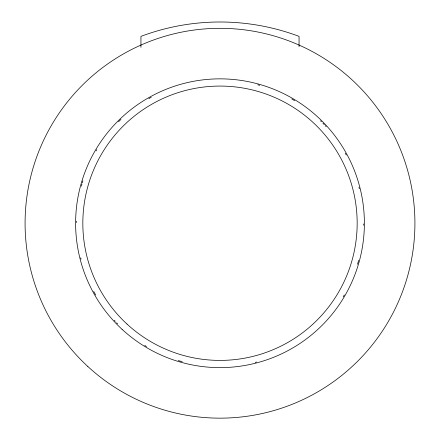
<?xml version="1.0" encoding="UTF-8"?>
<svg xmlns="http://www.w3.org/2000/svg" width="440" height="440" viewBox="0 0 440 440"><rect width="100%" height="100%" fill="white"/><g stroke="black" fill="none" stroke-linecap="round" stroke-linejoin="round"><path stroke-width="0.66" d="M299.057 46.64L299.057 36.371A224.593 224.593 0 0 0 140.943 36.371L140.943 47.328M363.5 223.911A143.506 143.506 0 0 1 363.49 225.269M358.617 260.381A143.506 143.506 0 0 1 357.506 264.291M344.278 294.987A143.506 143.506 0 0 1 343.25 296.742M256.487 362.027A143.506 143.506 0 0 1 255.178 362.362M182.204 361.675A143.506 143.506 0 0 1 178.294 360.547M146.498 346.489A143.506 143.506 0 0 1 144.755 345.433M117.574 323.752A143.506 143.506 0 0 1 116.633 322.779M115.225 321.299A143.506 143.506 0 0 1 114.301 320.298M95.722 294.987A143.506 143.506 0 0 1 93.737 291.44M81.043 259.072A143.506 143.506 0 0 1 80.707 257.757M76.5 222.563A143.506 143.506 0 0 1 76.511 221.21M81.384 186.098A143.506 143.506 0 0 1 81.922 184.14M82.302 182.837A143.506 143.506 0 0 1 82.891 180.884M96.063 150.898A143.506 143.506 0 0 1 96.751 149.732M118.525 121.764A143.506 143.506 0 0 1 120.951 119.4M148.836 98.621A143.506 143.506 0 0 1 151.201 97.3M257.796 84.799A143.506 143.506 0 0 1 259.749 85.349M291.753 98.956A143.506 143.506 0 0 1 294.663 100.689M320.513 120.813A143.506 143.506 0 0 1 321.475 121.764M322.9 123.211A143.506 143.506 0 0 1 324.308 124.68M325.237 125.675A143.506 143.506 0 0 1 326.161 126.676M345.279 153.252A143.506 143.506 0 0 1 346.264 155.034M358.958 187.402A143.506 143.506 0 0 1 359.293 188.716M126.984 324.049A137.165 137.165 0 0 0 353.81 253.385A137.165 137.165 0 0 0 179.201 92.279A137.165 137.165 0 0 0 126.984 324.049M122.089 329.357A144.386 144.386 0 0 0 360.855 254.969A144.386 144.386 0 0 0 177.056 85.388A144.386 144.386 0 0 0 122.089 329.357M87.824 366.493A194.92 194.92 0 0 0 410.152 266.079A194.92 194.92 0 0 0 162.024 37.136A194.92 194.92 0 0 0 87.824 366.493"/></g></svg>
